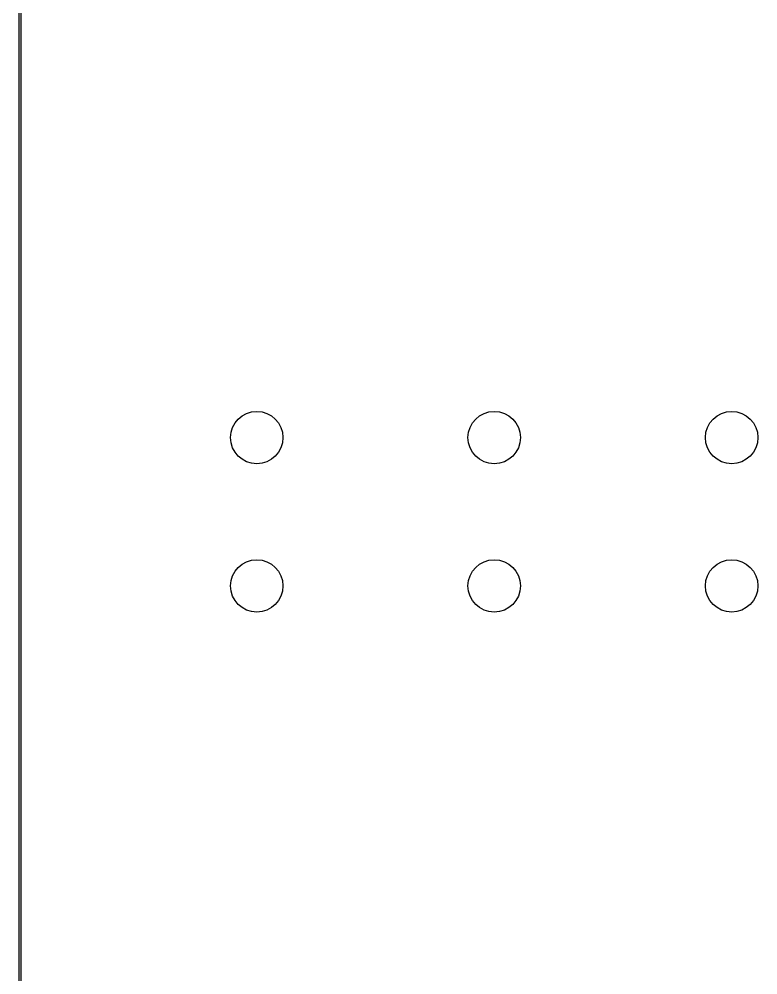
# Model space of a CAD drawing. Header units: inches. Extents: x 0.57 to 7.95, y -5.84 to -0.5.
# Drawn here: x 0.604 to 1.382, y -4.149 to -3.142 of the extents above; entities that cross this region are included whole.
import ezdxf

# ---------------------------------------------------------------- set-up
doc = ezdxf.new("R2010")
doc.units = ezdxf.units.IN
doc.header["$MEASUREMENT"] = 0
doc.layers.add('BLACK', color=250, linetype='CONTINUOUS')

msp = doc.modelspace()

# ---------------------------------------------------------------- linework, layer by layer
at = {"layer": 'BLACK', "linetype": 'CONTINUOUS'}
for p, q in [((0.6041, -5.1874), (0.6041, -0.7677)), ((0.6061, -0.7687), (0.6061, -5.1864))]:
    msp.add_line(p, q, dxfattribs=at)
at = {"layer": 'BLACK'}
for centre in [(0.8543, -3.5827), (0.8543, -3.5827), (1.1043, -3.5827), (1.1043, -3.5827), (1.3543, -3.5827), (1.3543, -3.5827), (0.8543, -3.739), (0.8543, -3.739), (1.1043, -3.739), (1.1043, -3.739), (1.3543, -3.739), (1.3543, -3.739)]:
    msp.add_circle(centre, 0.0276, dxfattribs=at)

doc.saveas('drawing.dxf')
